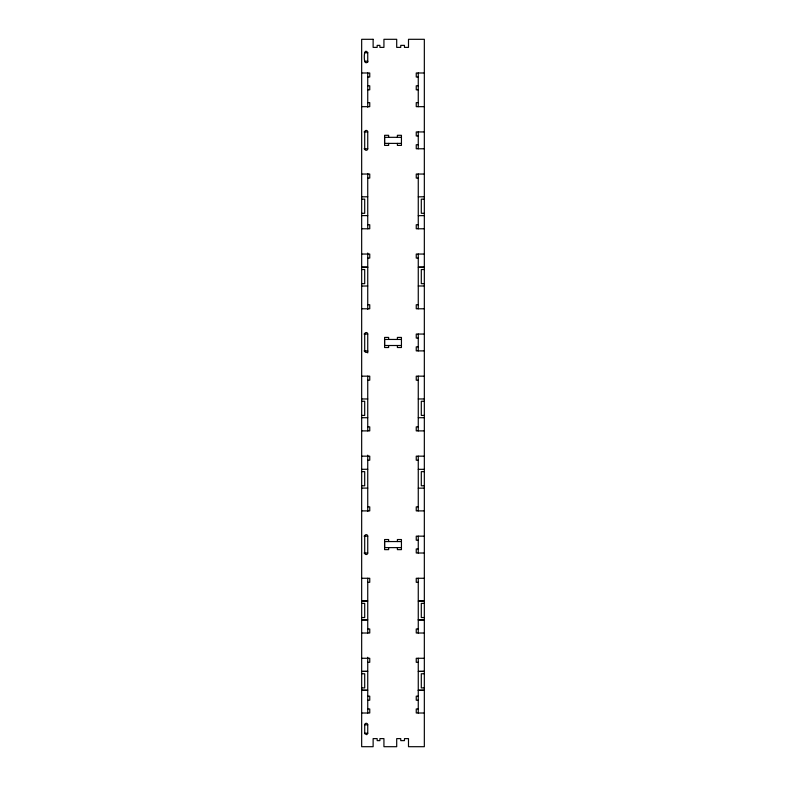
<?xml version="1.0" encoding="UTF-8"?>
<svg xmlns="http://www.w3.org/2000/svg" width="786" height="786" viewBox="0 0 786 786"><rect width="100%" height="100%" fill="white"/><g stroke="black" fill="none" stroke-linecap="round" stroke-linejoin="round"><path stroke-width="1.18" d="M364.704 52.77L367.74 52.77M364.704 61.2L367.74 61.2A1.513 1.513 0 0 1 366.217 62.713A1.513 1.513 0 0 1 364.704 61.2C364.223 60.267 363.368 47.072 367.74 52.524L367.74 62.202M361.668 72.99L369.754 72.99L369.754 77.028L367.74 77.028M424.332 72.99L416.246 72.99L416.246 77.028L418.26 77.028M367.74 85.782L369.754 85.782L369.754 89.83L367.74 89.83M418.26 85.782L416.246 85.782L416.246 89.83L418.26 89.83M367.74 102.632L369.754 102.632L369.754 106.67L361.668 106.67M418.26 102.632L416.246 102.632L416.246 106.67L424.332 106.67M364.095 131.94L367.74 131.94L367.74 148.78A1.513 1.513 0 0 1 366.217 150.293A1.513 1.513 0 0 1 364.704 148.78L364.704 131.94A1.513 1.513 0 0 1 366.217 130.417A1.513 1.513 0 0 1 367.74 131.94M424.332 131.94L416.246 131.94L416.246 135.978L418.26 135.978M401.42 137.324L384.58 137.324L384.58 143.386L401.42 143.386M418.26 144.732L416.246 144.732L416.246 148.78L424.332 148.78M364.095 148.78L367.74 148.78M361.668 174.04L369.754 174.04L369.754 178.088L367.74 178.088M424.332 174.04L416.246 174.04L416.246 178.088L418.26 178.088M361.668 196.844L367.74 196.765M418.26 196.844L424.332 196.765M361.668 199.153L364.704 199.153L364.704 213.301L361.668 213.301M424.332 199.153L421.296 199.153L421.296 213.301L424.332 213.301M361.668 215.61L367.74 215.61M418.26 215.698L424.332 215.61M367.74 224.737L369.754 224.737L369.754 228.785L361.668 228.785M418.26 224.737L416.246 224.737L416.246 228.785L424.332 228.785M361.668 254.045L369.754 254.045L369.754 258.093L367.74 258.093M424.332 254.045L416.246 254.045L416.246 258.093L418.26 258.093M362.68 267.132L367.74 267.132M419.272 267.132L424.332 267.132M361.668 267.22L367.74 267.22M418.26 267.22L424.332 267.22M361.668 269.529L364.704 269.529L364.704 283.677L361.668 283.677M424.332 269.529L421.296 269.529L421.296 283.677L424.332 283.677M361.668 286.065L367.74 285.986M418.26 285.986L424.332 285.986M367.74 304.742L369.754 304.742L369.754 308.79L361.668 308.79M418.26 304.742L416.246 304.742L416.246 308.79L424.332 308.79M364.095 334.05L367.74 334.05L367.74 352.914M424.332 334.05L416.246 334.05L416.246 338.088L418.26 338.088M401.42 339.444L384.58 339.444L384.58 345.506L401.42 345.506M418.26 346.852L416.246 346.852L416.246 350.89L424.332 350.89M364.095 350.89L367.74 350.89A1.513 1.513 0 0 1 366.217 352.413A1.513 1.513 0 0 1 364.704 350.89L364.704 334.05A1.513 1.513 0 0 1 366.217 332.537A1.513 1.513 0 0 1 367.74 334.05M361.668 376.16L369.754 376.16L369.754 380.198L367.74 380.198M424.332 376.16L416.246 376.16L416.246 380.198L418.26 380.198M361.668 398.964L367.74 398.964M418.26 398.964L424.332 398.964M361.668 401.273L364.704 401.273L364.704 415.421L361.668 415.421M424.332 401.273L421.296 401.273L421.296 415.421L424.332 415.421M361.668 417.72L367.74 417.72M418.26 417.72L424.332 417.72M367.74 426.857L369.754 426.857L369.754 430.895L361.668 430.895M418.26 426.857L416.246 426.857L416.246 430.895L424.332 430.895M361.668 456.165L369.754 456.165L369.754 460.203L367.74 460.203M424.332 456.165L416.246 456.165L416.246 460.203L418.26 460.203M361.668 469.33L367.74 469.252M418.26 469.33L424.332 469.33M361.668 471.639L364.704 471.639L364.704 485.787L361.668 485.787M424.332 471.639L421.296 471.639L421.296 485.787L424.332 485.787M361.668 488.096L367.74 488.096M418.26 488.185L424.332 488.096M367.74 506.862L369.754 506.862L369.754 510.9L361.668 510.9M418.26 506.862L416.246 506.862L416.246 510.9L424.332 510.9M364.095 536.16L367.74 536.16L367.74 553.01A1.513 1.513 0 0 1 366.217 554.523A1.513 1.513 0 0 1 364.704 553.01L364.704 536.16A1.513 1.513 0 0 1 366.217 534.647A1.513 1.513 0 0 1 367.74 536.16M424.332 536.16L416.246 536.16L416.246 540.208L418.26 540.208M401.42 541.554L384.58 541.554L384.58 547.616L401.42 547.616M418.26 548.962L416.246 548.962L416.246 553.01L424.332 553.01M364.095 553.01L367.74 553.01M361.668 578.27L369.754 578.27L369.754 582.318L367.74 582.318M424.332 578.27L416.246 578.27L416.246 582.318L418.26 582.318M362.68 600.995L367.74 600.995L361.668 601.074M419.272 600.995L424.332 600.995L418.26 601.074M361.668 603.383L364.704 603.383L364.704 617.531L361.668 617.531M424.332 603.383L421.296 603.383L421.296 617.531L424.332 617.531M361.668 619.84L367.74 619.84M418.26 619.84L424.332 619.84M361.668 619.918L366.728 619.918M418.26 619.918L423.32 619.918M367.74 628.967L369.754 628.967L369.754 633.015L361.668 633.015M418.26 628.967L416.246 628.967L416.246 633.015L424.332 633.015M361.668 658.275L369.754 658.275L369.754 662.313L367.74 662.313M424.332 658.275L416.246 658.275L416.246 662.313L418.26 662.313M362.68 671.362L367.74 671.362L361.668 671.45M419.272 671.362L424.332 671.362L418.26 671.45M361.668 673.759L364.704 673.759L364.704 687.907L361.668 687.907M424.332 673.759L421.296 673.759L421.296 687.907L424.332 687.907M361.668 690.206L367.74 690.206M418.26 690.206L424.332 690.206M361.668 690.295L366.728 690.295M418.26 690.295L423.32 690.295M367.74 696.17L369.754 696.17L369.754 700.218L367.74 700.218M418.26 696.17L416.246 696.17L416.246 700.218L418.26 700.218M367.74 708.972L369.754 708.972L369.754 713.01L361.668 713.01M418.26 708.972L416.246 708.972L416.246 713.01L424.332 713.01M364.704 724.8L367.74 724.8L367.74 733.476L366.777 734.655L364.733 733.721L364.704 724.8A1.513 1.513 0 0 1 366.217 723.287A1.513 1.513 0 0 1 367.74 724.8M364.704 733.23L367.74 733.23M418.26 72.99L418.26 106.67M418.26 131.94L418.26 148.78M418.26 174.04L418.26 228.785M418.26 254.045L418.26 308.79M418.26 334.05L418.26 350.89M418.26 376.16L418.26 430.895M418.26 456.165L418.26 510.9M418.26 536.16L418.26 553.01M418.26 578.27L418.26 633.015M418.26 658.275L418.26 713.01M397.392 137.324L397.392 135.3L401.44 135.3L401.44 145.41L397.392 145.41L397.392 143.386M397.392 339.444L397.392 337.42L401.44 337.42L401.44 347.52L397.392 347.52L397.392 345.506M397.392 541.554L397.392 539.53L401.44 539.53L401.44 549.64L397.392 549.64L397.392 547.616M388.638 137.324L388.638 135.3L384.59 135.3L384.59 145.41L388.638 145.41L388.638 143.386M388.638 339.444L388.638 337.42L384.59 337.42L384.59 347.52L388.638 347.52L388.638 345.506M388.638 541.554L388.638 539.53L384.59 539.53L384.59 549.64L388.638 549.64L388.638 547.616M367.74 72.99L367.74 107.22M367.74 173.49L367.74 228.785M367.74 253.033L367.74 309.34M367.74 376.16L367.74 430.895M367.74 455.153L367.74 511.45M367.74 578.27L367.74 633.015M367.74 657.263L367.74 713.01M373.124 39.3L361.668 39.3L361.668 746.7L373.124 746.7L373.124 738.614L377.172 738.614L377.172 740.638L379.893 740.638L379.893 738.614L383.932 738.614L383.932 746.7L396.704 746.7L396.704 738.614L400.752 738.614L400.752 740.638L404.456 740.638L404.456 738.614L408.494 738.614L408.494 746.7L424.332 746.7L424.332 39.3L408.494 39.3L408.494 47.386L404.456 47.386L404.456 45.362L400.752 45.362L400.752 47.386L396.704 47.386L396.704 39.3L383.932 39.3L383.932 47.386L379.893 47.386L379.893 45.362L377.172 45.362L377.172 47.386L373.124 47.386L373.124 39.3"/></g></svg>
